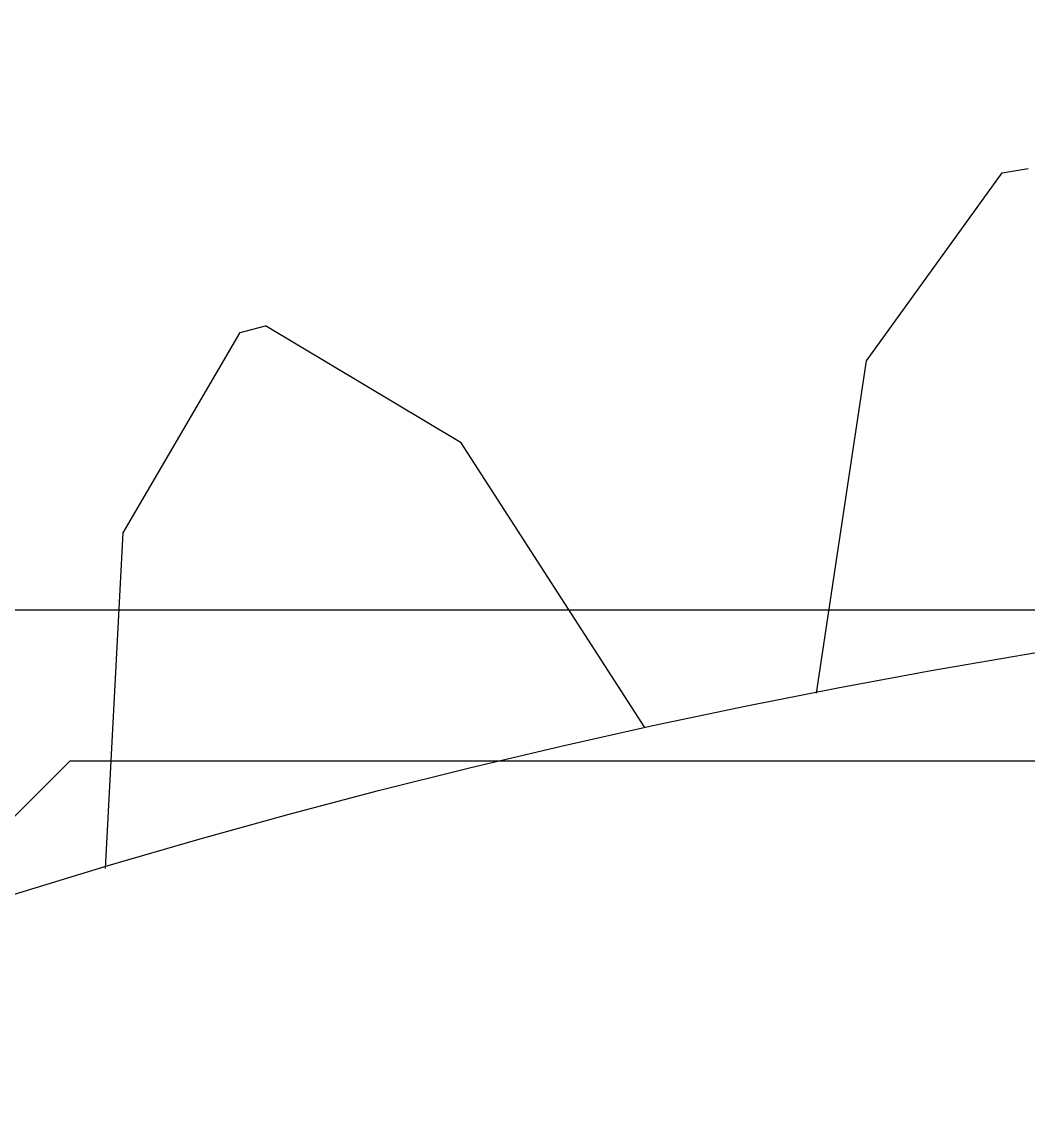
# Model space of a CAD drawing. Extents: x -381 to 213, y -63 to 250.
# Drawn here: x -136.63 to -128.32, y 70.52 to 79.53 of the extents above; entities that cross this region are included whole.
import ezdxf

# ---------------------------------------------------------------- set-up
doc = ezdxf.new("R2010")
doc.units = 0
doc.header["$MEASUREMENT"] = 0
doc.linetypes.add('K5LT65535', pattern=[0])
doc.linetypes.add('K5LT_BASIC', pattern=[0])
doc.layers.add('Системный слой', color=7, linetype='Continuous')

# ---------------------------------------------------------------- blocks, each defined once
blk = doc.blocks.new('*U')
at = {"layer": 'Системный слой', "color": 5, "linetype": 'K5LT_BASIC'}
for p, q in [((83.5298, 71.6465), (83.744, 71.6808)), ((83.5298, 71.6465), (83.744, 71.6808)), ((77.2412, 70.3282), (77.451, 70.3831)), ((77.2412, 70.3282), (77.451, 70.3831))]:
    blk.add_line(p, q, dxfattribs=at)
for points in [[(81.9986, 67.3502), (82.4111, 70.0936), (83.5298, 71.6465)], [(81.9986, 67.3502), (82.4111, 70.0936), (83.5298, 71.6465)], [(80.5824, 67.0668), (79.0667, 69.4179), (77.451, 70.3831)], [(80.5824, 67.0668), (79.0667, 69.4179), (77.451, 70.3831)], [(76.1318, 65.9042), (76.2776, 68.6746), (77.2412, 70.3282)], [(76.1318, 65.9042), (76.2776, 68.6746), (77.2412, 70.3282)]]:
    blk.add_lwpolyline(points, dxfattribs=at)
blk = doc.blocks.new('*F')
at = {"layer": 'Системный слой', "color": 5, "linetype": 'K5LT65535'}
for points in [[(64.5961, 15.6923), (64.5961, 19.3288), (62.0123, 19.3288), (59.4284, 45.9326), (-51.1017, 45.9326), (-51.1017, 49.7605), (-44.0201, 51.4831), (56.079, 51.4831), (58.3758, 49.1863), (59.4284, 45.9326)], [(-51.5802, 12.1516), (-51.5802, 15.788), (-42.6803, 41.722), (-39.7137, 44.6886), (1.1489, 44.6886), (2.7279, 43.1096), (2.7279, -18.3334), (0.7661, -21.5338), (-1.1478, -21.5338)]]:
    blk.add_lwpolyline(points, dxfattribs=at)
at = {"layer": 'Системный слой', "color": 5, "linetype": 'K5LT_BASIC'}
blk.add_circle((94.0125, 5.9815), 62.5341, dxfattribs=at)
blk.add_circle((94.0125, 5.9815), 62.5341, dxfattribs=at)
at = {"layer": 'Системный слой'}
blk.add_blockref('*U', (0, 0), dxfattribs=at)
blk.add_blockref('*U', (0, 0), dxfattribs=at)
blk.add_blockref('*U', (0, 0), dxfattribs=at)
blk.add_blockref('*U', (0, 0), dxfattribs=at)
blk.add_blockref('*U', (0, 0), dxfattribs=at)
blk.add_blockref('*U', (0, 0), dxfattribs=at)
blk.add_blockref('*U', (0, 0), dxfattribs=at)
blk.add_blockref('*U', (0, 0), dxfattribs=at)
blk.add_blockref('*U', (0, 0), dxfattribs=at)
blk.add_blockref('*U', (0, 0), dxfattribs=at)
blk.add_blockref('*U', (0, 0), dxfattribs=at)
blk.add_blockref('*U', (0, 0), dxfattribs=at)
blk.add_blockref('*U', (0, 0), dxfattribs=at)
blk.add_blockref('*U', (0, 0), dxfattribs=at)
blk.add_blockref('*U', (0, 0), dxfattribs=at)
blk.add_blockref('*U', (0, 0), dxfattribs=at)
blk.add_blockref('*U', (0, 0), dxfattribs=at)
blk.add_blockref('*U', (0, 0), dxfattribs=at)
blk.add_blockref('*U', (0, 0), dxfattribs=at)
blk.add_blockref('*U', (0, 0), dxfattribs=at)
blk.add_blockref('*U', (0, 0), dxfattribs=at)
blk.add_blockref('*U', (0, 0), dxfattribs=at)
blk.add_blockref('*U', (0, 0), dxfattribs=at)
blk.add_blockref('*U', (0, 0), dxfattribs=at)
blk.add_blockref('*U', (0, 0), dxfattribs=at)
blk.add_blockref('*U', (0, 0), dxfattribs=at)
blk.add_blockref('*U', (0, 0), dxfattribs=at)
blk.add_blockref('*U', (0, 0), dxfattribs=at)
blk.add_blockref('*U', (0, 0), dxfattribs=at)
blk.add_blockref('*U', (0, 0), dxfattribs=at)
blk.add_blockref('*U', (0, 0), dxfattribs=at)
blk.add_blockref('*U', (0, 0), dxfattribs=at)
blk.add_blockref('*U', (0, 0), dxfattribs=at)
blk.add_blockref('*U', (0, 0), dxfattribs=at)
blk.add_blockref('*U', (0, 0), dxfattribs=at)
blk.add_blockref('*U', (0, 0), dxfattribs=at)
blk.add_blockref('*U', (0, 0), dxfattribs=at)
blk.add_blockref('*U', (0, 0), dxfattribs=at)
blk.add_blockref('*U', (0, 0), dxfattribs=at)
blk.add_blockref('*U', (0, 0), dxfattribs=at)
blk.add_blockref('*U', (0, 0), dxfattribs=at)
blk.add_blockref('*U', (0, 0), dxfattribs=at)
blk.add_blockref('*U', (0, 0), dxfattribs=at)
blk.add_blockref('*U', (0, 0), dxfattribs=at)
blk.add_blockref('*U', (0, 0), dxfattribs=at)
blk.add_blockref('*U', (0, 0), dxfattribs=at)
blk.add_blockref('*U', (0, 0), dxfattribs=at)
blk.add_blockref('*U', (0, 0), dxfattribs=at)
blk.add_blockref('*U', (0, 0), dxfattribs=at)
blk.add_blockref('*U', (0, 0), dxfattribs=at)
blk.add_blockref('*U', (0, 0), dxfattribs=at)
blk.add_blockref('*U', (0, 0), dxfattribs=at)
blk.add_blockref('*U', (0, 0), dxfattribs=at)
blk.add_blockref('*U', (0, 0), dxfattribs=at)
blk.add_blockref('*U', (0, 0), dxfattribs=at)
blk.add_blockref('*U', (0, 0), dxfattribs=at)
blk.add_blockref('*U', (0, 0), dxfattribs=at)
blk.add_blockref('*U', (0, 0), dxfattribs=at)
blk.add_blockref('*U', (0, 0), dxfattribs=at)
blk.add_blockref('*U', (0, 0), dxfattribs=at)
blk.add_blockref('*U', (0, 0), dxfattribs=at)
blk.add_blockref('*U', (0, 0), dxfattribs=at)
blk.add_blockref('*U', (0, 0), dxfattribs=at)
blk.add_blockref('*U', (0, 0), dxfattribs=at)
blk.add_blockref('*U', (0, 0), dxfattribs=at)
blk.add_blockref('*U', (0, 0), dxfattribs=at)
blk.add_blockref('*U', (0, 0), dxfattribs=at)
blk.add_blockref('*U', (0, 0), dxfattribs=at)
blk.add_blockref('*U', (0, 0), dxfattribs=at)
blk.add_blockref('*U', (0, 0), dxfattribs=at)
blk.add_blockref('*U', (0, 0), dxfattribs=at)
blk.add_blockref('*U', (0, 0), dxfattribs=at)
blk.add_blockref('*U', (0, 0), dxfattribs=at)
blk.add_blockref('*U', (0, 0), dxfattribs=at)
blk.add_blockref('*U', (0, 0), dxfattribs=at)
blk.add_blockref('*U', (0, 0), dxfattribs=at)
blk.add_blockref('*U', (0, 0), dxfattribs=at)
blk.add_blockref('*U', (0, 0), dxfattribs=at)
blk.add_blockref('*U', (0, 0), dxfattribs=at)
blk.add_blockref('*U', (0, 0), dxfattribs=at)
blk.add_blockref('*U', (0, 0), dxfattribs=at)
blk.add_blockref('*U', (0, 0), dxfattribs=at)
blk.add_blockref('*U', (0, 0), dxfattribs=at)
blk.add_blockref('*U', (0, 0), dxfattribs=at)
blk.add_blockref('*U', (0, 0), dxfattribs=at)
blk.add_blockref('*U', (0, 0), dxfattribs=at)
blk.add_blockref('*U', (0, 0), dxfattribs=at)
blk.add_blockref('*U', (0, 0), dxfattribs=at)
blk.add_blockref('*U', (0, 0), dxfattribs=at)
blk.add_blockref('*U', (0, 0), dxfattribs=at)
blk.add_blockref('*U', (0, 0), dxfattribs=at)
blk.add_blockref('*U', (0, 0), dxfattribs=at)
blk.add_blockref('*U', (0, 0), dxfattribs=at)
blk.add_blockref('*U', (0, 0), dxfattribs=at)
blk.add_blockref('*U', (0, 0), dxfattribs=at)
blk.add_blockref('*U', (0, 0), dxfattribs=at)
blk.add_blockref('*U', (0, 0), dxfattribs=at)
blk.add_blockref('*U', (0, 0), dxfattribs=at)
blk.add_blockref('*U', (0, 0), dxfattribs=at)
blk.add_blockref('*U', (0, 0), dxfattribs=at)
blk.add_blockref('*U', (0, 0), dxfattribs=at)
blk.add_blockref('*U', (0, 0), dxfattribs=at)
blk.add_blockref('*U', (0, 0), dxfattribs=at)
blk.add_blockref('*U', (0, 0), dxfattribs=at)
blk.add_blockref('*U', (0, 0), dxfattribs=at)
blk.add_blockref('*U', (0, 0), dxfattribs=at)
blk.add_blockref('*U', (0, 0), dxfattribs=at)
blk.add_blockref('*U', (0, 0), dxfattribs=at)
blk.add_blockref('*U', (0, 0), dxfattribs=at)
blk.add_blockref('*U', (0, 0), dxfattribs=at)
blk.add_blockref('*U', (0, 0), dxfattribs=at)
blk.add_blockref('*U', (0, 0), dxfattribs=at)
blk.add_blockref('*U', (0, 0), dxfattribs=at)
blk.add_blockref('*U', (0, 0), dxfattribs=at)
blk.add_blockref('*U', (0, 0), dxfattribs=at)
blk.add_blockref('*U', (0, 0), dxfattribs=at)
blk.add_blockref('*U', (0, 0), dxfattribs=at)
blk.add_blockref('*U', (0, 0), dxfattribs=at)
blk.add_blockref('*U', (0, 0), dxfattribs=at)
blk.add_blockref('*U', (0, 0), dxfattribs=at)
blk.add_blockref('*U', (0, 0), dxfattribs=at)
blk.add_blockref('*U', (0, 0), dxfattribs=at)
blk.add_blockref('*U', (0, 0), dxfattribs=at)
blk.add_blockref('*U', (0, 0), dxfattribs=at)
blk.add_blockref('*U', (0, 0), dxfattribs=at)
blk.add_blockref('*U', (0, 0), dxfattribs=at)
blk.add_blockref('*U', (0, 0), dxfattribs=at)
blk.add_blockref('*U', (0, 0), dxfattribs=at)
blk.add_blockref('*U', (0, 0), dxfattribs=at)
blk.add_blockref('*U', (0, 0), dxfattribs=at)
blk.add_blockref('*U', (0, 0), dxfattribs=at)
blk.add_blockref('*U', (0, 0), dxfattribs=at)
blk.add_blockref('*U', (0, 0), dxfattribs=at)
blk.add_blockref('*U', (0, 0), dxfattribs=at)
blk.add_blockref('*U', (0, 0), dxfattribs=at)
blk.add_blockref('*U', (0, 0), dxfattribs=at)
blk.add_blockref('*U', (0, 0), dxfattribs=at)
blk.add_blockref('*U', (0, 0), dxfattribs=at)
blk.add_blockref('*U', (0, 0), dxfattribs=at)
blk.add_blockref('*U', (0, 0), dxfattribs=at)
blk.add_blockref('*U', (0, 0), dxfattribs=at)
blk.add_blockref('*U', (0, 0), dxfattribs=at)
blk.add_blockref('*U', (0, 0), dxfattribs=at)
blk.add_blockref('*U', (0, 0), dxfattribs=at)
blk.add_blockref('*U', (0, 0), dxfattribs=at)
blk.add_blockref('*U', (0, 0), dxfattribs=at)
blk.add_blockref('*U', (0, 0), dxfattribs=at)
blk.add_blockref('*U', (0, 0), dxfattribs=at)
blk.add_blockref('*U', (0, 0), dxfattribs=at)
blk.add_blockref('*U', (0, 0), dxfattribs=at)
blk.add_blockref('*U', (0, 0), dxfattribs=at)
blk.add_blockref('*U', (0, 0), dxfattribs=at)
blk.add_blockref('*U', (0, 0), dxfattribs=at)
blk.add_blockref('*U', (0, 0), dxfattribs=at)
blk.add_blockref('*U', (0, 0), dxfattribs=at)
blk.add_blockref('*U', (0, 0), dxfattribs=at)
blk.add_blockref('*U', (0, 0), dxfattribs=at)
blk.add_blockref('*U', (0, 0), dxfattribs=at)
blk.add_blockref('*U', (0, 0), dxfattribs=at)
blk.add_blockref('*U', (0, 0), dxfattribs=at)
blk.add_blockref('*U', (0, 0), dxfattribs=at)
blk.add_blockref('*U', (0, 0), dxfattribs=at)
blk.add_blockref('*U', (0, 0), dxfattribs=at)
blk.add_blockref('*U', (0, 0), dxfattribs=at)
blk.add_blockref('*U', (0, 0), dxfattribs=at)
blk.add_blockref('*U', (0, 0), dxfattribs=at)
blk.add_blockref('*U', (0, 0), dxfattribs=at)
blk.add_blockref('*U', (0, 0), dxfattribs=at)
blk.add_blockref('*U', (0, 0), dxfattribs=at)
blk.add_blockref('*U', (0, 0), dxfattribs=at)
blk.add_blockref('*U', (0, 0), dxfattribs=at)
blk.add_blockref('*U', (0, 0), dxfattribs=at)
blk.add_blockref('*U', (0, 0), dxfattribs=at)
blk.add_blockref('*U', (0, 0), dxfattribs=at)
blk.add_blockref('*U', (0, 0), dxfattribs=at)
blk.add_blockref('*U', (0, 0), dxfattribs=at)
blk.add_blockref('*U', (0, 0), dxfattribs=at)
blk.add_blockref('*U', (0, 0), dxfattribs=at)
blk.add_blockref('*U', (0, 0), dxfattribs=at)
blk.add_blockref('*U', (0, 0), dxfattribs=at)
blk.add_blockref('*U', (0, 0), dxfattribs=at)
blk.add_blockref('*U', (0, 0), dxfattribs=at)
blk.add_blockref('*U', (0, 0), dxfattribs=at)
blk.add_blockref('*U', (0, 0), dxfattribs=at)
blk.add_blockref('*U', (0, 0), dxfattribs=at)
blk.add_blockref('*U', (0, 0), dxfattribs=at)
blk.add_blockref('*U', (0, 0), dxfattribs=at)
blk.add_blockref('*U', (0, 0), dxfattribs=at)
blk.add_blockref('*U', (0, 0), dxfattribs=at)
blk.add_blockref('*U', (0, 0), dxfattribs=at)
blk.add_blockref('*U', (0, 0), dxfattribs=at)
blk.add_blockref('*U', (0, 0), dxfattribs=at)
blk.add_blockref('*U', (0, 0), dxfattribs=at)
blk.add_blockref('*U', (0, 0), dxfattribs=at)
blk.add_blockref('*U', (0, 0), dxfattribs=at)
blk.add_blockref('*U', (0, 0), dxfattribs=at)
blk.add_blockref('*U', (0, 0), dxfattribs=at)
blk.add_blockref('*U', (0, 0), dxfattribs=at)
blk.add_blockref('*U', (0, 0), dxfattribs=at)
blk.add_blockref('*U', (0, 0), dxfattribs=at)
blk.add_blockref('*U', (0, 0), dxfattribs=at)
blk.add_blockref('*U', (0, 0), dxfattribs=at)
blk.add_blockref('*U', (0, 0), dxfattribs=at)
blk.add_blockref('*U', (0, 0), dxfattribs=at)
blk.add_blockref('*U', (0, 0), dxfattribs=at)
blk.add_blockref('*U', (0, 0), dxfattribs=at)
blk.add_blockref('*U', (0, 0), dxfattribs=at)

msp = doc.modelspace()

# ---------------------------------------------------------------- block references
at = {"layer": 'Системный слой'}
for p in [(-96.5151, 28.7405), (-212.0681, 6.6367)]:
    msp.add_blockref('*F', p, dxfattribs=at)

doc.saveas('drawing.dxf')
